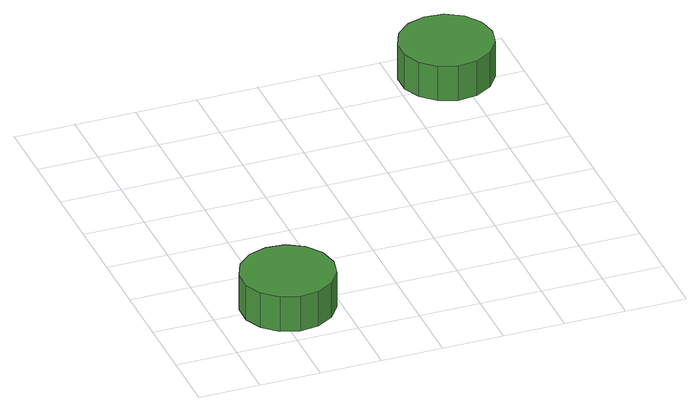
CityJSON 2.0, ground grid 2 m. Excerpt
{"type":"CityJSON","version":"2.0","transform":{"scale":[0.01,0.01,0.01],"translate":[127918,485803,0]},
"CityObjects":{
"tree1":{"type":"SolitaryVegetationObject","attributes":{"function":"something"},"geometry":[{"type":"MultiSurface","lod":"1","boundaries":[[[0,1,2,3,4,5,6,7,8,9,10,11,12,13,14]],[[15,16,17,18,19,20,21,22,23,24,25,26,27,28,29]],[[0,29,28,1]],[[1,28,27,2]],[[2,27,26,3]],[[3,26,25,4]],[[4,25,24,5]],[[5,24,23,6]],[[6,23,22,7]],[[7,22,21,8]],[[8,21,20,9]],[[9,20,19,10]],[[10,19,18,11]],[[11,18,17,12]],[[12,17,16,13]],[[13,16,15,14]],[[14,15,29,0]]]}]},
"tree2":{"type":"SolitaryVegetationObject","attributes":{"function":"something"},"geometry":[{"type":"MultiSurface","lod":"1","boundaries":[[[30,31,32,33,34,35,36,37,38,39,40,41,42,43,44]],[[45,46,47,48,49,50,51,52,53,54,55,56,57,58,59]],[[30,59,58,31]],[[31,58,57,32]],[[32,57,56,33]],[[33,56,55,34]],[[34,55,54,35]],[[35,54,53,36]],[[36,53,52,37]],[[37,52,51,38]],[[38,51,50,39]],[[39,50,49,40]],[[40,49,48,41]],[[41,48,47,42]],[[42,47,46,43]],[[43,46,45,44]],[[44,45,59,30]]]}]}
},
"vertices":[
[394,198,168],[381,259,168],[344,310,168],[289,342,168],[227,348,168],[167,329,168],[120,287,168],[94,229,168],[94,166,168],[120,109,168],[167,67,168],[227,47,168],[289,54,168],[344,85,168],[381,136,168],[381,136,43],[344,85,43],[289,54,43],[227,47,43],[167,67,43],[120,109,43],[94,166,43],[94,229,43],[120,287,43],[167,329,43],[227,348,43],[289,342,43],[344,310,43],[381,259,43],[394,198,43],
[1313,1250,178],[1300,1311,178],[1263,1362,178],[1208,1394,178],[1145,1400,178],[1085,1381,178],[1039,1339,178],[1013,1281,178],[1013,1218,178],[1039,1161,178],[1085,1119,178],[1145,1099,178],[1208,1106,178],[1263,1137,178],[1300,1188,178],[1300,1188,53],[1263,1137,53],[1208,1106,53],[1145,1099,53],[1085,1119,53],[1039,1161,53],[1013,1218,53],[1013,1281,53],[1039,1339,53],[1085,1381,53],[1145,1400,53],[1208,1394,53],[1263,1362,53],[1300,1311,53],[1313,1250,53]
]}
